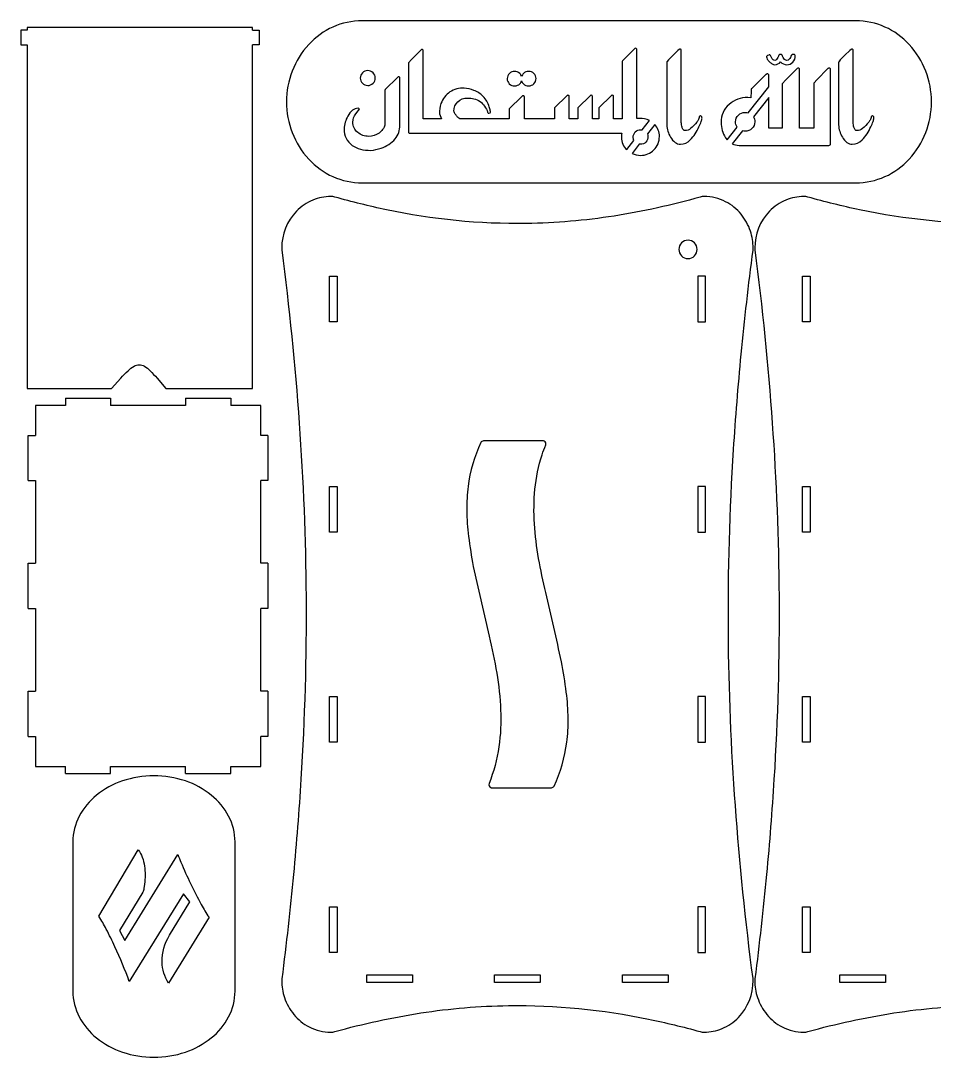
# Model space of a CAD drawing. Extents: x -56.3 to -28.1, y 12.3 to 26.9.
# Drawn here: x -56.35 to -44.37, y 12.29 to 25.87 of the extents above; entities that cross this region are included whole.
import ezdxf

# ---------------------------------------------------------------- set-up
doc = ezdxf.new("R2010")
doc.units = 0
doc.header["$LTSCALE"] = 100
doc.layers.add('LAYER_1', color=1, linetype='CONTINUOUS')

msp = doc.modelspace()

# ---------------------------------------------------------------- linework, layer by layer
at = {"layer": 'LAYER_1', "color": 7}
for points in [[(-45.403726, 25.871631), (-51.872084, 25.871631, 0.209229), (-52.573747, 25.560285, 0.189969), (-52.864389, 24.808639), (-52.864389, 24.808639, 0.189969), (-52.573747, 24.056994, 0.209229), (-51.872084, 23.745647), (-45.403726, 23.745647, 0.209229), (-44.702063, 24.056994, 0.189969), (-44.411421, 24.808639), (-44.411421, 24.808639, 0.189969), (-44.702063, 25.560285, 0.209229), (-45.403726, 25.871631)], [(-48.404809, 24.182498), (-48.309922, 24.303254, -0.126478), (-48.319904, 24.343667, -0.199269), (-48.293095, 24.415503, -0.213954), (-48.22209, 24.443738, -0.056549), (-48.201345, 24.441432), (-48.106242, 24.562463, 0.115084), (-48.237305, 24.59027), (-48.272808, 24.589555), (-48.272808, 25.489479, 0.062357), (-48.273805, 25.498542, 0.101631), (-48.276796, 25.50502, 0.244152), (-48.288748, 25.510208, 0.202079), (-48.305413, 25.502345), (-48.458292, 25.352239, 0.208402), (-48.464088, 25.339373), (-48.464088, 24.586696), (-48.497923, 24.586696), (-48.577909, 24.586696), (-48.577909, 24.873328, 0.063033), (-48.578953, 24.88271, 0.102393), (-48.582081, 24.889411, 0.242312), (-48.594574, 24.894772, 0.124925), (-48.602187, 24.892627, 0.070433), (-48.610514, 24.886194), (-48.764842, 24.733944, 0.208953), (-48.770639, 24.720362), (-48.770639, 24.586696), (-48.854271, 24.586696), (-48.854271, 24.873328, 0.060312), (-48.855269, 24.88271, 0.099499), (-48.858259, 24.889411, 0.249549), (-48.870211, 24.894772, 0.124925), (-48.877825, 24.892627, 0.070433), (-48.886152, 24.886194), (-49.04048, 24.733944, 0.208953), (-49.046276, 24.720362), (-49.046276, 24.586696), (-49.159374, 24.586696), (-49.159374, 24.873328, 0.060312), (-49.160371, 24.88271, 0.099499), (-49.163362, 24.889411, 0.249549), (-49.175314, 24.894772, 0.124925), (-49.182927, 24.892627, 0.070433), (-49.191254, 24.886194), (-49.345582, 24.733944, 0.208953), (-49.351379, 24.720362), (-49.351379, 24.586696), (-49.36363, 24.586696), (-49.423109, 24.586696), (-49.746533, 24.586696), (-49.746533, 24.86761, 0.060312), (-49.747531, 24.876991, 0.099499), (-49.750521, 24.883693, 0.249549), (-49.762473, 24.889053, 0.124925), (-49.770087, 24.886909, 0.070433), (-49.778413, 24.880476), (-49.947957, 24.717503), (-49.947957, 24.586696), (-50.189368, 24.586696), (-50.593228, 24.586696, -0.082361), (-50.61506, 24.602243, -0.037776), (-50.64141, 24.631728, -0.047995), (-50.662877, 24.664067, -0.114721), (-50.670029, 24.688197, -0.213324), (-50.618587, 24.808997, -0.201017), (-50.494689, 24.858317, -0.157416), (-50.327319, 24.813285, -0.140003), (-50.228056, 24.673186, 0.111388), (-50.220448, 24.661928, 0.185838), (-50.210667, 24.658176), (-50.196176, 24.664609, 0.119167), (-50.191829, 24.681764, 0.056563), (-50.195817, 24.704816), (-50.207769, 24.743951, 0.107369), (-50.285482, 24.878678, 0.120794), (-50.408468, 24.958388, 0.078037), (-50.537437, 24.98841, 0.150146), (-50.722568, 24.938017, 0.150548), (-50.840298, 24.786838, 0.091576), (-50.858411, 24.651028), (-50.833052, 24.586696), (-50.884414, 24.586696), (-51.073175, 24.586696), (-51.073175, 25.474469, 0.060312), (-51.074172, 25.48385, 0.099499), (-51.077163, 25.490551, 0.249549), (-51.089115, 25.495912, 0.124925), (-51.096728, 25.493768, 0.070433), (-51.105055, 25.487335), (-51.226781, 25.365457), (-51.266719, 25.321563, 0.034819), (-51.267195, 25.320669, 0.095219), (-51.267353, 25.320073), (-51.267353, 24.415861, 0.204063), (-51.262647, 24.40192, 0.199813), (-51.248515, 24.397276), (-51.082675, 24.397276), (-50.884414, 24.397276), (-50.189368, 24.397276), (-49.937376, 24.397276), (-49.423109, 24.397276), (-49.36363, 24.397276), (-48.595517, 24.397276), (-48.497923, 24.397276), (-48.469885, 24.397276, 0.043161), (-48.474956, 24.339378, 0.212316), (-48.404809, 24.182498)], [(-47.418312, 24.595274, 0.054977), (-47.419491, 24.60747, 0.093207), (-47.423027, 24.616181, 0.2647), (-47.43715, 24.623151), (-47.450917, 24.617432, 0.208815), (-47.455988, 24.604566, -0.112753), (-47.463596, 24.57811, -0.048672), (-47.486419, 24.543094, -0.069561), (-47.567934, 24.458922, -0.159326), (-47.640023, 24.430872, -0.221926), (-47.66303, 24.441948, -0.10553), (-47.679873, 24.475189, -0.078775), (-47.690017, 24.53952), (-47.690017, 25.480187, 0.062357), (-47.691014, 25.48925, 0.101631), (-47.694005, 25.495728, 0.244152), (-47.705957, 25.500916, 0.077785), (-47.707591, 25.500602, 0.037881), (-47.709778, 25.499659, 0.034201), (-47.715806, 25.49589), (-47.734486, 25.480812), (-47.798337, 25.420502), (-47.85947, 25.357511), (-47.874754, 25.339082, 0.034605), (-47.878574, 25.333135, 0.038589), (-47.87953, 25.330978, 0.079776), (-47.879848, 25.329366), (-47.879848, 24.505925, 0.135479), (-47.831303, 24.346526, 0.102236), (-47.770815, 24.275762, 0.161717), (-47.700885, 24.252173, 0.196829), (-47.573555, 24.309535, 0.090071), (-47.458162, 24.481622, 0.025926), (-47.428277, 24.55185, 0.077618), (-47.418312, 24.595274)], [(-46.195215, 25.409939, 0.204083), (-46.19993, 25.423872, 0.199837), (-46.214053, 25.428524), (-46.233616, 25.428524, 0.171233), (-46.239322, 25.426132, 0.072538), (-46.245571, 25.41896, 0.051819), (-46.2597, 25.390282, -0.123801), (-46.278719, 25.361596, -0.181712), (-46.305346, 25.352041, -0.168763), (-46.335607, 25.361596, -0.14089), (-46.35534, 25.390282, 0.052512), (-46.368928, 25.41896, 0.0739), (-46.375039, 25.426132, 0.173543), (-46.380699, 25.428524), (-46.397363, 25.428524, 0.166167), (-46.403393, 25.426132, 0.075011), (-46.409868, 25.41896, 0.054911), (-46.424172, 25.390282, -0.110119), (-46.442104, 25.361596, -0.195674), (-46.465471, 25.352041, -0.18623), (-46.487125, 25.361154, -0.090106), (-46.507132, 25.388495), (-46.522809, 25.415836, 0.039891), (-46.527991, 25.422671, 0.054891), (-46.529919, 25.42438, 0.144627), (-46.531405, 25.42495, 0.079498), (-46.54336, 25.422269), (-46.561835, 25.414228), (-46.5689, 25.405999, 0.0574), (-46.572704, 25.399932, 0.133038), (-46.563019, 25.369461, 0.064486), (-46.53394, 25.333814, 0.066499), (-46.497447, 25.305127, 0.12819), (-46.465471, 25.295572, 0.23387), (-46.387944, 25.332027, 0.223589), (-46.305346, 25.295572, 0.217744), (-46.227457, 25.33024, 0.196458), (-46.195215, 25.409939)], [(-45.16563, 24.595274, 0.054977), (-45.166809, 24.60747, 0.093207), (-45.170345, 24.616181, 0.2647), (-45.184468, 24.623151), (-45.198234, 24.617432, 0.208815), (-45.203306, 24.604566, -0.112753), (-45.210914, 24.57811, -0.048672), (-45.233737, 24.543094, -0.069561), (-45.315251, 24.458922, -0.159326), (-45.387341, 24.430872, -0.221926), (-45.410348, 24.441948, -0.10553), (-45.427191, 24.475189, -0.078775), (-45.437335, 24.53952), (-45.437335, 25.480187, 0.062357), (-45.438332, 25.48925, 0.101631), (-45.441322, 25.495728, 0.244152), (-45.453275, 25.500916, 0.077785), (-45.454909, 25.500602, 0.037881), (-45.457095, 25.499659, 0.034201), (-45.463124, 25.49589), (-45.481804, 25.480812), (-45.545654, 25.420502), (-45.606788, 25.357511), (-45.622071, 25.339082, 0.034605), (-45.625892, 25.333135, 0.038589), (-45.626847, 25.330978, 0.079776), (-45.627166, 25.329366), (-45.627166, 24.505925, 0.135479), (-45.578621, 24.346526, 0.102236), (-45.518133, 24.275762, 0.161717), (-45.448203, 24.252173, 0.196829), (-45.320872, 24.309535, 0.090071), (-45.20548, 24.481622, 0.025926), (-45.175595, 24.55185, 0.077618), (-45.16563, 24.595274)], [(-51.378388, 25.116766, 0.062357), (-51.379386, 25.125828, 0.101631), (-51.382376, 25.132307, 0.244152), (-51.394329, 25.137495, 0.127343), (-51.410269, 25.129632), (-51.571842, 24.969518, 0.033231), (-51.577639, 24.91162), (-51.577639, 24.502044, -0.114079), (-51.584703, 24.477571, -0.050122), (-51.605896, 24.445575, -0.07873), (-51.652267, 24.399829, -0.152844), (-51.787757, 24.356226, -0.18332), (-51.931217, 24.408406, -0.228787), (-51.994977, 24.542787, -0.177803), (-51.956576, 24.650721), (-51.910296, 24.707719, 0.041508), (-51.910206, 24.707904, 0.081433), (-51.917451, 24.7222), (-51.92687, 24.724344, 0.170123), (-51.997884, 24.698612, 0.099302), (-52.060187, 24.621414, 0.128863), (-52.11018, 24.452009, 0.26016), (-52.002947, 24.237571, 0.086857), (-51.895896, 24.188789, 0.065868), (-51.761674, 24.172525, 0.085243), (-51.624734, 24.202546, 0.132732), (-51.439978, 24.322637, 0.179367), (-51.378388, 24.501329), (-51.378388, 25.116766)], [(-51.702261, 25.121361, 0.210886), (-51.730518, 25.189624, 0.203084), (-51.800074, 25.217143, 0.206337), (-51.86782, 25.187122, 0.206669), (-51.897888, 25.119931, 0.209064), (-51.869631, 25.051311, 0.205057), (-51.800074, 25.023434, 0.208509), (-51.729793, 25.051311, 0.204945), (-51.702261, 25.121361)], [(-49.782852, 25.085503, 0.135086), (-49.759213, 25.045236, 0.204782), (-49.690019, 25.018431, 0.206752), (-49.620825, 25.045593, 0.207013), (-49.593654, 25.114213, 0.212628), (-49.622274, 25.180331, 0.201263), (-49.690743, 25.207851, 0.20513), (-49.758488, 25.180331, 0.131085), (-49.782768, 25.140284, 0.132253), (-49.807758, 25.180331, 0.201263), (-49.876227, 25.207851, 0.20513), (-49.943972, 25.180331, 0.209149), (-49.971867, 25.113498, 0.20885), (-49.944697, 25.045236, 0.204782), (-49.875503, 25.018431, 0.206752), (-49.806308, 25.045593, 0.131699), (-49.782852, 25.085503)], [(-47.088818, 24.310864), (-46.95835, 24.476902, -0.155237), (-46.979477, 24.547291, -0.212371), (-46.94192, 24.633743, -0.201611), (-46.853425, 24.669942, -0.076206), (-46.811441, 24.663863), (-46.543476, 25.004883), (-46.543476, 25.149474, 0.060312), (-46.544664, 25.160653, 0.099499), (-46.548228, 25.168639, 0.249549), (-46.56247, 25.175027, 0.124925), (-46.571542, 25.172471, 0.070433), (-46.581464, 25.164806), (-46.770542, 24.980829, 0.083087), (-46.771379, 24.979566, 0.038406), (-46.772163, 24.977485, 0.033413), (-46.773567, 24.970868), (-46.775725, 24.947814), (-46.777449, 24.862436), (-46.819754, 24.864991, 0.190622), (-47.063223, 24.775558, 0.223211), (-47.167691, 24.539625, 0.150965), (-47.109845, 24.338613), (-47.088818, 24.310864)], [(-46.543476, 24.867352), (-46.744304, 24.611772, -0.142509), (-46.72651, 24.545587, -0.214), (-46.76493, 24.458709, -0.200089), (-46.854288, 24.422084, -0.068183), (-46.889713, 24.426721), (-47.022226, 24.25808, 0.116524), (-46.932855, 24.238107), (-45.75604, 24.238107, 0.199689), (-45.739211, 24.24364, 0.20421), (-45.733593, 24.260252), (-45.733593, 25.224428, 0.060312), (-45.734781, 25.235607, 0.099499), (-45.738345, 25.243592, 0.249549), (-45.752587, 25.24998, 0.03908), (-45.764249, 25.245505, 0.078691), (-45.771581, 25.240611), (-45.908216, 25.100279), (-45.950906, 25.05233), (-45.95304, 25.049115, 0.035277), (-45.953574, 25.048019, 0.087959), (-45.953752, 25.047265), (-45.953752, 24.46382), (-46.138441, 24.46382), (-46.138441, 25.224428, 0.060312), (-46.139629, 25.235607, 0.099499), (-46.143193, 25.243592, 0.249549), (-46.157435, 25.24998, 0.053092), (-46.169097, 25.245924, 0.098732), (-46.176429, 25.240611), (-46.319536, 25.095382), (-46.366488, 25.043078, 0.034552), (-46.367047, 25.042012, 0.094092), (-46.367233, 25.041303), (-46.367233, 24.46382), (-46.543476, 24.46382), (-46.543476, 24.867352)], [(-48.037494, 24.512422), (-48.135039, 24.388284, -0.109947), (-48.127899, 24.355103, -0.191503), (-48.154345, 24.28148, -0.221486), (-48.224988, 24.252173, -0.041163), (-48.240977, 24.253463), (-48.335625, 24.133011, 0.118166), (-48.224263, 24.107071, 0.207283), (-48.048923, 24.178907, 0.206865), (-47.977193, 24.352959, 0.200836), (-48.037494, 24.512422)], [(-46.783654, 23.113899, 0.093893), (-46.906941, 23.336793, 0.100847), (-47.108439, 23.499123, 0.119898), (-47.390285, 23.567493, 0.068763), (-47.443666, 23.560108, -0.030099), (-48.571453, 23.311846, -0.035081), (-49.719989, 23.213099, -0.055318), (-51.553231, 23.393753, -0.017318), (-52.231386, 23.560088, 0.068769), (-52.284769, 23.567493, 0.098222), (-52.518995, 23.521158, 0.103468), (-52.734524, 23.374279, 0.194471), (-52.927004, 22.89129), (-52.925436, 22.866903, -0.013821), (-52.698594, 20.598725, -0.016147), (-52.608748, 18.323981, -0.017143), (-52.675453, 15.931054, -0.008168), (-52.773463, 14.68286, -0.007931), (-52.925431, 13.315218), (-52.927005, 13.290673, 0.080114), (-52.891468, 13.068186, 0.093893), (-52.768181, 12.845293, 0.100847), (-52.566682, 12.682963, 0.119898), (-52.284837, 12.614592, 0.06758), (-52.232349, 12.621728, -0.029578), (-51.103737, 12.865802, -0.034484), (-49.955132, 12.962872, -0.054375), (-48.121598, 12.785277, -0.017015), (-47.442842, 12.621748, 0.067585), (-47.390353, 12.614592, 0.098222), (-47.156127, 12.660927, 0.103468), (-46.940597, 12.807807, 0.194471), (-46.748117, 13.290796), (-46.749746, 13.315653, -0.014086), (-46.980879, 15.583412, -0.016452), (-47.072422, 17.8581, -0.017467), (-47.004459, 20.250975, -0.008323), (-46.904597, 21.499039, -0.008084), (-46.749751, 22.866398), (-46.748117, 22.891413, 0.080114), (-46.783654, 23.113899)], [(-47.722144, 22.874507, 0.199589), (-47.686969, 22.789586, 0.199589), (-47.602048, 22.754411, 0.199589), (-47.517127, 22.789586, 0.199589), (-47.481952, 22.874507, 0.199589), (-47.517127, 22.959428, 0.199589), (-47.602048, 22.994604, 0.199589), (-47.686969, 22.959428, 0.199589), (-47.722144, 22.874507)], [(-49.172807, 16.727612, 0.028865), (-49.197157, 17.07033, 0.017916), (-49.259392, 17.46825, 0.003294), (-49.466906, 18.375588, -0.014751), (-49.559808, 18.824551, -0.027257), (-49.614684, 19.278376, -0.040492), (-49.607831, 19.732732, -0.052464), (-49.51554, 20.183285, -0.020248), (-49.466458, 20.310528, 0.199589), (-49.467083, 20.340654, 0.199589), (-49.488828, 20.361514, 0.093252), (-49.503136, 20.364206), (-50.28193, 20.364206, 0.290324), (-50.31754, 20.341625, 0.078719), (-50.484427, 19.768721, 0.034821), (-50.502315, 19.454466, 0.028865), (-50.477964, 19.111756, 0.014015), (-50.416826, 18.719396), (-50.208035, 17.80573, -0.015428), (-50.109856, 17.321047, -0.03106), (-50.057794, 16.837318, -0.04671), (-50.081386, 16.354347, -0.058103), (-50.210167, 15.871939, 0.199589), (-50.209757, 15.841744, 0.199589), (-50.188116, 15.820682, 0.094264), (-50.173639, 15.81788), (-49.393192, 15.81788, 0.290324), (-49.357582, 15.840461, 0.078719), (-49.190695, 16.413364, 0.03482), (-49.172807, 16.727612)], [(-55.665918, 15.108717), (-55.665918, 13.151503, 0.121016), (-55.582382, 12.8143, 0.102358), (-55.354571, 12.538934, 0.087972), (-55.016687, 12.353275, 0.083097), (-54.602926, 12.285196), (-54.602926, 12.285196, 0.083097), (-54.189165, 12.353275, 0.087972), (-53.85128, 12.538934, 0.102358), (-53.62347, 12.8143, 0.121016), (-53.539934, 13.151503), (-53.539934, 15.108717, 0.121016), (-53.62347, 15.44592, 0.102358), (-53.85128, 15.721286, 0.087972), (-54.189165, 15.906945, 0.083097), (-54.602926, 15.975025), (-54.602926, 15.975025, 0.083097), (-55.016687, 15.906945, 0.087972), (-55.354571, 15.721286, 0.102358), (-55.582382, 15.44592, 0.121016), (-55.665918, 15.108717)], [(-53.880651, 14.120614), (-54.409919, 13.257069, -0.135803), (-54.49546, 13.533931, -0.141939), (-54.399781, 13.884237), (-54.130108, 14.320974), (-54.21306, 14.429605), (-54.925523, 13.276993, 0.024183), (-55.114258, 13.733536, 0.012069), (-55.227938, 13.965216, 0.027662), (-55.325201, 14.132627), (-54.81059, 15.003152, -0.085292), (-54.755435, 14.906748, -0.054389), (-54.726571, 14.791262, -0.064129), (-54.725559, 14.554291), (-54.734533, 14.498081, -0.057416), (-54.74827, 14.44777), (-55.055679, 13.94734), (-54.982777, 13.815654), (-54.287881, 14.941773, 0.01773), (-54.248823, 14.841119, 0.025931), (-53.981772, 14.288333, 0.025175), (-53.880651, 14.120614)]]:
    msp.add_lwpolyline(points, format="xyb", close=True, dxfattribs=at)
for points in [[(-56.348675, 25.749174), (-56.348675, 25.553764)], [(-56.262157, 25.749174), (-56.348675, 25.749174)], [(-53.309401, 25.783671), (-56.262157, 25.783671)], [(-56.262157, 25.783671), (-56.262157, 25.749174)], [(-53.309401, 25.749115), (-53.309401, 25.783671)], [(-53.309264, 25.749174), (-53.222746, 25.749174)], [(-53.222746, 25.749174), (-53.222746, 25.553764)], [(-56.348675, 25.553764), (-56.262157, 25.553764)], [(-56.262157, 25.553764), (-56.262157, 21.051388)], [(-53.309401, 21.051388), (-53.309401, 25.553849), (-53.30909, 25.553785)], [(-53.222746, 25.553764), (-53.309264, 25.553764)], [(-52.302128, 22.524114), (-52.199766, 22.524114)], [(-52.302128, 21.925688), (-52.302128, 22.524114)], [(-52.199766, 22.524114), (-52.199766, 21.925688)], [(-47.475356, 22.524114), (-47.475356, 21.925688)], [(-47.372994, 22.524114), (-47.475356, 22.524114)], [(-47.372994, 21.925688), (-47.372994, 22.524114)], [(-46.10152, 22.524114), (-45.999158, 22.524114)], [(-46.10152, 21.925688), (-46.10152, 22.524114)], [(-45.999158, 22.524114), (-45.999158, 21.925688)], [(-52.199766, 21.925688), (-52.302128, 21.925688)], [(-47.475356, 21.925688), (-47.372994, 21.925688)], [(-45.999158, 21.925688), (-46.10152, 21.925688)], [(-55.76177, 20.924918), (-55.76177, 20.830429)], [(-55.76177, 20.924918), (-55.171219, 20.924918)], [(-55.171219, 20.924918), (-55.171219, 20.830429)], [(-54.186967, 20.924918), (-54.186967, 20.830429)], [(-54.186967, 20.924918), (-53.596416, 20.924918)], [(-53.596416, 20.924918), (-53.596416, 20.830429)], [(-56.155471, 20.830429), (-56.155471, 20.436729)], [(-55.76177, 20.830429), (-56.155471, 20.830429)], [(-54.186967, 20.830429), (-55.171219, 20.830429)], [(-53.202715, 20.830429), (-53.596416, 20.830429)], [(-53.202715, 20.436729), (-53.202715, 20.830429)], [(-56.249959, 19.846177), (-56.249959, 20.436729)], [(-56.249959, 20.436729), (-56.155471, 20.436729)], [(-53.108227, 20.436729), (-53.202715, 20.436729)], [(-53.108227, 20.436729), (-53.108227, 19.846177)], [(-56.249959, 19.846177), (-56.155471, 19.846177)], [(-56.155471, 19.846177), (-56.155471, 18.759563)], [(-53.108227, 19.846177), (-53.202715, 19.846177)], [(-53.202715, 18.759563), (-53.202715, 19.846177)], [(-52.302128, 19.768208), (-52.199766, 19.768208)], [(-52.302128, 19.169783), (-52.302128, 19.768208)], [(-52.199766, 19.768208), (-52.199766, 19.169783)], [(-47.475356, 19.768208), (-47.475356, 19.169783)], [(-47.372994, 19.768208), (-47.475356, 19.768208)], [(-47.372994, 19.169783), (-47.372994, 19.768208)], [(-46.10152, 19.768208), (-45.999158, 19.768208)], [(-46.10152, 19.169783), (-46.10152, 19.768208)], [(-45.999158, 19.768208), (-45.999158, 19.169783)], [(-52.199766, 19.169783), (-52.302128, 19.169783)], [(-47.475356, 19.169783), (-47.372994, 19.169783)], [(-45.999158, 19.169783), (-46.10152, 19.169783)], [(-56.249959, 18.169012), (-56.249959, 18.759563)], [(-56.249959, 18.759563), (-56.155471, 18.759563)], [(-53.108227, 18.759563), (-53.202715, 18.759563)], [(-53.108227, 18.759563), (-53.108227, 18.169012)], [(-56.249959, 18.169012), (-56.155471, 18.169012)], [(-56.155471, 18.169012), (-56.155471, 17.082398)], [(-53.108227, 18.169012), (-53.202715, 18.169012)], [(-53.202715, 17.082398), (-53.202715, 18.169012)], [(-56.249959, 16.491847), (-56.249959, 17.082398)], [(-56.249959, 17.082398), (-56.155471, 17.082398)], [(-53.108227, 17.082398), (-53.202715, 17.082398)], [(-53.108227, 17.082398), (-53.108227, 16.491847)], [(-52.302128, 17.012303), (-52.199766, 17.012303)], [(-52.302128, 16.413877), (-52.302128, 17.012303)], [(-52.199766, 17.012303), (-52.199766, 16.413877)], [(-47.475356, 17.012303), (-47.475356, 16.413877)], [(-47.372994, 17.012303), (-47.475356, 17.012303)], [(-47.372994, 16.413877), (-47.372994, 17.012303)], [(-46.10152, 17.012303), (-45.999158, 17.012303)], [(-46.10152, 16.413877), (-46.10152, 17.012303)], [(-45.999158, 17.012303), (-45.999158, 16.413877)], [(-56.249959, 16.491847), (-56.155471, 16.491847)], [(-56.155471, 16.491847), (-56.155471, 16.098146)], [(-53.108227, 16.491847), (-53.202715, 16.491847)], [(-53.202715, 16.098146), (-53.202715, 16.491847)], [(-52.199766, 16.413877), (-52.302128, 16.413877)], [(-47.475356, 16.413877), (-47.372994, 16.413877)], [(-45.999158, 16.413877), (-46.10152, 16.413877)], [(-56.155471, 16.098146), (-55.76177, 16.098146)], [(-55.76177, 16.003658), (-55.76177, 16.098146)], [(-55.171219, 16.098146), (-54.186967, 16.098146)], [(-55.171219, 16.003658), (-55.171219, 16.098146)], [(-54.186967, 16.003658), (-54.186967, 16.098146)], [(-53.596416, 16.098146), (-53.202715, 16.098146)], [(-53.596416, 16.003658), (-53.596416, 16.098146)], [(-55.76177, 16.003658), (-55.171219, 16.003658)], [(-54.186967, 16.003658), (-53.596416, 16.003658)], [(-52.302128, 14.256397), (-52.199766, 14.256397)], [(-52.302128, 13.657972), (-52.302128, 14.256397)], [(-52.199766, 14.256397), (-52.199766, 13.657972)], [(-47.475356, 14.256397), (-47.475356, 13.657972)], [(-47.372994, 14.256397), (-47.475356, 14.256397)], [(-47.372994, 13.657972), (-47.372994, 14.256397)], [(-46.10152, 14.256397), (-45.999158, 14.256397)], [(-46.10152, 13.657972), (-46.10152, 14.256397)], [(-45.999158, 14.256397), (-45.999158, 13.657972)], [(-52.199766, 13.657972), (-52.302128, 13.657972)], [(-47.475356, 13.657972), (-47.372994, 13.657972)], [(-45.999158, 13.657972), (-46.10152, 13.657972)], [(-51.813939, 13.366633), (-51.215514, 13.366633)], [(-51.813939, 13.264271), (-51.813939, 13.366633)], [(-51.215514, 13.366633), (-51.215514, 13.264271)], [(-50.136773, 13.366633), (-49.538348, 13.366633)], [(-50.136773, 13.264271), (-50.136773, 13.366633)], [(-49.538348, 13.366633), (-49.538348, 13.264271)], [(-48.459608, 13.366633), (-47.861183, 13.366633)], [(-48.459608, 13.264271), (-48.459608, 13.366633)], [(-47.861183, 13.366633), (-47.861183, 13.264271)], [(-45.613331, 13.366633), (-45.014906, 13.366633)], [(-45.613331, 13.264271), (-45.613331, 13.366633)], [(-45.014906, 13.366633), (-45.014906, 13.264271)], [(-51.215514, 13.264271), (-51.813939, 13.264271)], [(-49.538348, 13.264271), (-50.136773, 13.264271)], [(-47.861183, 13.264271), (-48.459608, 13.264271)], [(-45.014906, 13.264271), (-45.613331, 13.264271)]]:
    msp.add_lwpolyline(points, dxfattribs=at)
for points in [[(-43.519382, 23.213099, -0.055318), (-45.352623, 23.393753, -0.017318), (-46.030779, 23.560088, 0.068769), (-46.084162, 23.567493, 0.098222), (-46.318388, 23.521158, 0.103468), (-46.533917, 23.374279, 0.194471), (-46.726397, 22.89129), (-46.724829, 22.866903, -0.013821), (-46.497987, 20.598725, -0.016147), (-46.40814, 18.323981, -0.017143), (-46.474846, 15.931054, -0.008168), (-46.572856, 14.68286, -0.007931), (-46.724824, 13.315218), (-46.726397, 13.290673, 0.080114), (-46.690861, 13.068186, 0.093893), (-46.567573, 12.845293, 0.100847), (-46.366075, 12.682963, 0.119898), (-46.084229, 12.614592, 0.06758), (-46.031742, 12.621728, -0.029578), (-44.90313, 12.865802, -0.034484), (-43.754525, 12.962872, -0.054375)], [(-56.262157, 21.051388), (-55.547353, 21.051388), (-55.158484, 21.051388), (-55.036705, 21.187396, -0.021444), (-54.941162, 21.284459, -0.059639), (-54.863434, 21.342619, -0.127006), (-54.795102, 21.361919, -0.129943), (-54.727745, 21.342404, -0.062167), (-54.652943, 21.284114, -0.022285), (-54.562277, 21.187095), (-54.447327, 21.051388), (-54.013722, 21.051388), (-53.309401, 21.051388)]]:
    msp.add_lwpolyline(points, format="xyb", dxfattribs=at)

doc.saveas('drawing.dxf')
